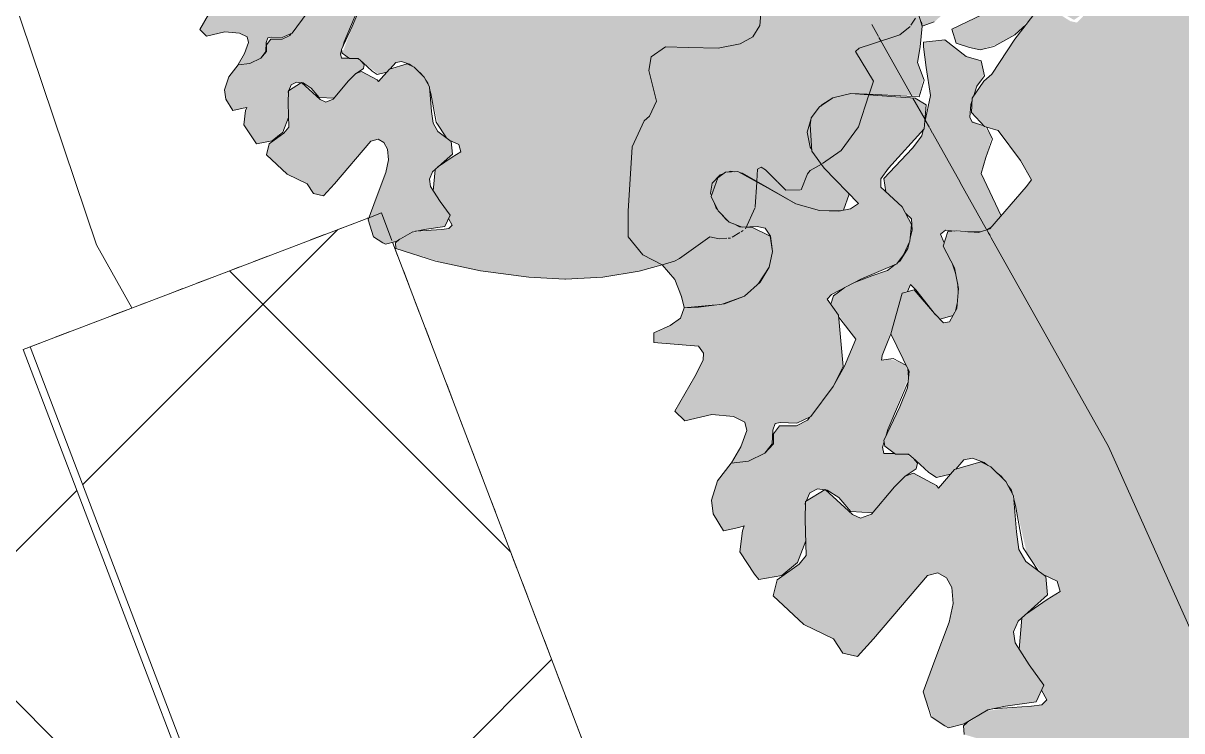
# Model space of a CAD drawing. Header units: metres. Extents: x -490 to 202, y -217 to 332.
# Drawn here: x 55.66 to 63.29, y -72.76 to -68.1 of the extents above; entities that cross this region are included whole.
import ezdxf

# ---------------------------------------------------------------- set-up
doc = ezdxf.new("R2010")
doc.units = ezdxf.units.M
doc.linetypes.add('Trazo', pattern=[0.00635, 0.003175, -0.003175])
doc.layers.add('1 arbol_dwg', color=8, linetype='Continuous', lineweight=9, true_color=0x767676)
doc.layers.add('C-TOPO-MAJR', color=66, linetype='Continuous', lineweight=18, true_color=0x647b04)
for name, color, linetype, lineweight in [('A-DETL-GENF', 7, 'Continuous', 9), ('A-DETL-GENF-HDLN', 7, 'Trazo', 9), ('A-DETL-THIN', 7, 'Continuous', 9)]:
    doc.layers.add(name, color=color, linetype=linetype, lineweight=lineweight)

# ---------------------------------------------------------------- blocks, each defined once
blk = doc.blocks.new('Detalle repetido - Módulo de parqueo 4_80x2_50 - -V88-PLANTA DE MURO PERIMETRAL')
at = {"layer": 'A-DETL-GENF'}
for p, q in [((27.525, 5.5), (27.475, 5.5)), ((27.475, 5.5), (27.475, 0)), ((27.525, 0), (27.525, 5.5))]:
    blk.add_line(p, q, dxfattribs=at)
at = {"layer": 'A-DETL-GENF-HDLN'}
for p, q in [((27.5, 5.5), (29.9118, 5.5)), ((29.9118, 5.5), (30, 5.5)), ((30, 5.5), (30, 5.305)), ((30, 5.2929), (30, 0.3764))]:
    blk.add_line(p, q, dxfattribs=at)
blk = doc.blocks.new('1 arbol_dwg-V143-PLANTA DE MURO PERIMETRAL')
at = {"layer": 'A-DETL-GENF', "true_color": 0x4f7f3f, "transparency": 33554483}
blk.add_hatch(color=87, dxfattribs=at).paths.add_polyline_path([(-2.996, 1.735), (-2.631, 1.754), (-2.242, 1.821), (-1.888, 1.933), (-1.571, 2.142), (-1.464, 2.128), (-1.377, 2.141), (-1.236, 2.241), (-1.153, 2.435), (-1.129, 2.801), (-1.096, 2.821), (-1.005, 2.748), (-0.856, 2.598), (-0.703, 2.608), (-0.617, 2.789), (-0.397, 2.929), (-0.317, 2.987), (-0.148, 3.213), (-0.005, 3.658), (-0.179, 3.943), (-0.143, 3.976), (0.252, 4.107), (0.36, 4.199), (0.415, 4.282), (0.384, 4.532), (0.27, 4.749), (0.27, 4.861), (0.326, 4.972), (0.428, 5.046), (0.534, 5.12), (0.59, 5.194), (0.591, 5.468), (0.579, 5.689), (0.513, 5.962), (0.352, 6.12), (-0.207, 6.309), (-0.229, 6.347), (-0.204, 6.377), (0.087, 6.509), (0.177, 6.559), (0.161, 6.633), (-0.05, 6.706), (-0.164, 6.976), (-0.345, 7.188), (-0.894, 7.54), (-0.963, 7.514), (-0.944, 7.394), (-0.893, 7.203), (-0.979, 6.877), (-1.023, 6.339), (-1.104, 6.374), (-1.182, 6.44), (-1.271, 6.572), (-1.5, 6.964), (-1.549, 6.986), (-1.63, 6.937), (-1.672, 6.794), (-1.711, 6.832), (-1.803, 6.949), (-1.837, 6.931), (-1.913, 6.772), (-1.998, 6.669), (-2.101, 6.615), (-2.168, 6.616), (-2.202, 6.653), (-2.215, 6.907), (-2.268, 6.899), (-2.544, 6.794), (-2.983, 6.848), (-3.378, 6.831), (-3.608, 6.962), (-3.75, 7.012), (-3.926, 7.124), (-3.995, 7.084), (-3.979, 6.997), (-3.858, 6.826), (-3.86, 6.757), (-3.898, 6.718), (-3.942, 6.727), (-4.088, 6.82), (-4.183, 6.772), (-4.589, 6.221), (-4.594, 6.126), (-4.507, 6.034), (-4.418, 6.006), (-4.27, 5.809), (-4.199, 5.683), (-4.232, 5.635), (-4.473, 5.361), (-4.547, 5.336), (-4.749, 5.341), (-4.779, 5.246), (-4.705, 5.102), (-4.678, 4.967), (-4.705, 4.805), (-4.737, 4.746), (-4.778, 4.74), (-4.972, 4.958), (-5.049, 4.937), (-5.125, 4.667), (-5.004, 4.419), (-5.015, 4.312), (-5.163, 3.928), (-5.093, 3.875), (-5.007, 3.875), (-4.811, 3.724), (-4.731, 3.745), (-4.643, 3.837), (-4.587, 3.849), (-4.465, 3.791), (-4.366, 3.696), (-4.316, 3.602), (-4.229, 3.223), (-4.125, 3.085), (-4.03, 3.04), (-4.01, 2.97), (-4.262, 2.796), (-4.279, 2.591), (-4.116, 2.354), (-4.132, 2.321), (-4.096, 2.258), (-4.129, 2.225), (-4.306, 2.208), (-4.485, 2.186), (-4.606, 2.121), (-4.645, 2.072), (-4.642, 2.03), (-4.167, 1.889), (-3.82, 1.813), (-3.35, 1.752), (-3.001, 1.735)])
at = {"layer": 'A-DETL-GENF', "true_color": 0x004c00, "transparency": 33554483}
blk.add_hatch(color=98, dxfattribs=at).paths.add_polyline_path([(-5.995, 3.049), (-5.843, 3.077), (-5.729, 3.189), (-5.685, 3.304), (-5.686, 3.563), (-5.658, 3.621), (-5.608, 3.647), (-5.544, 3.639), (-5.466, 3.589), (-5.377, 3.498), (-5.243, 3.49), (-5.029, 3.731), (-4.958, 3.779), (-4.959, 3.828), (-5.015, 3.869), (-5.026, 3.875), (-5.171, 3.879), (-5.171, 3.965), (-5.066, 4.222), (-5.008, 4.382), (-5.026, 4.463), (-5.109, 4.505), (-5.187, 4.494), (-5.181, 4.526), (-5.087, 4.801), (-5.049, 4.937), (-5.009, 4.958), (-4.995, 4.994), (-4.943, 4.937), (-4.803, 4.766), (-4.714, 4.789), (-4.687, 4.869), (-4.69, 5.024), (-4.718, 5.128), (-4.779, 5.246), (-4.797, 5.324), (-4.763, 5.35), (-4.547, 5.347), (-4.463, 5.372), (-4.399, 5.446), (-4.529, 5.724), (-4.46, 5.961), (-4.513, 6.036), (-4.594, 6.073), (-4.604, 6.096), (-4.582, 6.238), (-4.533, 6.333), (-4.51, 6.379), (-4.529, 6.465), (-4.628, 6.496), (-4.769, 6.604), (-4.909, 6.589), (-4.91, 6.559), (-4.863, 6.238), (-4.92, 5.972), (-5.049, 5.82), (-5.17, 5.689), (-5.157, 5.604), (-4.999, 5.438), (-4.987, 5.402), (-4.997, 5.299), (-5.013, 5.229), (-5.096, 5.124), (-5.146, 5.086), (-5.427, 4.973), (-5.509, 4.896), (-5.515, 4.856), (-5.364, 4.612), (-5.439, 4.436), (-5.505, 4.32), (-5.673, 4.1), (-5.746, 4.063), (-5.858, 4.063), (-5.898, 4.01), (-5.915, 3.924), (-5.954, 3.881), (-6.113, 3.823), (-6.175, 3.815), (-6.265, 3.7), (-6.305, 3.573), (-6.295, 3.483), (-6.226, 3.371), (-6.09, 3.402), (-6.102, 3.37), (-6.12, 3.233), (-6.023, 3.086)])
at = {"layer": 'A-DETL-GENF', "true_color": 0x2f4c26, "transparency": 33554483}
for points in [[(-6.173, 3.819), (-6.061, 3.829), (-5.954, 3.881), (-5.905, 3.943), (-5.887, 4.077), (-5.853, 4.083), (-5.745, 4.08), (-5.651, 4.123), (-5.505, 4.32), (-5.439, 4.453), (-5.47, 4.792), (-5.543, 4.897), (-5.515, 4.927), (-5.323, 5.028), (-5.084, 5.129), (-5.042, 5.187), (-4.999, 5.278), (-4.989, 5.388), (-5.049, 5.505), (-5.19, 5.634), (-5.19, 5.689), (-5.107, 5.794), (-4.904, 6.018), (-4.892, 6.177), (-4.963, 6.22), (-5.389, 6.25), (-5.506, 6.223), (-5.595, 6.163), (-5.648, 6.091), (-5.657, 6.044), (-5.644, 5.871), (-5.564, 5.759), (-5.339, 5.527), (-5.389, 5.492), (-5.47, 5.476), (-5.594, 5.48), (-5.749, 5.524), (-6.133, 5.737), (-6.214, 5.733), (-6.265, 5.695), (-6.308, 5.572), (-6.262, 5.477), (-6.189, 5.404), (-6.104, 5.37), (-5.953, 5.364), (-5.918, 5.31), (-5.904, 5.209), (-5.926, 5.106), (-5.986, 5.008), (-6.089, 4.917), (-6.22, 4.866), (-6.486, 4.84), (-6.51, 4.771), (-6.578, 4.723), (-6.686, 4.674), (-6.685, 4.61), (-6.391, 4.587), (-6.359, 4.541), (-6.362, 4.495), (-6.415, 4.387), (-6.546, 4.159), (-6.482, 4.095), (-6.304, 4.137), (-6.161, 4.123), (-6.086, 4.086), (-6.073, 4.032), (-6.113, 3.924)], [(-4.744, 2.072), (-4.642, 2.1), (-4.485, 2.191), (-4.167, 2.245), (-4.116, 2.354), (-4.306, 2.633), (-4.316, 2.706), (-4.285, 2.775), (-4.093, 2.948), (-4.104, 3.07), (-4.236, 3.168), (-4.281, 3.247), (-4.316, 3.602), (-4.366, 3.696), (-4.465, 3.791), (-4.532, 3.825), (-4.705, 3.774), (-4.811, 3.652), (-4.824, 3.669), (-4.976, 3.751), (-5.031, 3.73), (-5.107, 3.653), (-5.251, 3.48), (-5.324, 3.454), (-5.377, 3.478), (-5.558, 3.643), (-5.686, 3.563), (-5.682, 3.209), (-5.729, 3.15), (-5.873, 3.048), (-5.899, 2.942), (-5.697, 2.754), (-5.503, 2.66), (-5.442, 2.565), (-5.344, 2.542), (-4.884, 3.075), (-4.815, 3.093), (-4.758, 3.062), (-4.722, 2.987), (-4.714, 2.891), (-4.739, 2.769), (-4.912, 2.309), (-4.859, 2.146), (-4.768, 2.085)]]:
    blk.add_hatch(color=89, dxfattribs=at).paths.add_polyline_path(points)
at = {"layer": 'A-DETL-THIN', "color": 76, "true_color": 0x3f7f00}
for p, q in [((0.36, 4.199), (0.406, 4.269)), ((-5.002, 3.871), (-5.026, 3.875)), ((-4.262, 2.796), (-4.279, 2.591)), ((-1.153, 2.435), (-1.137, 2.677)), ((-1.245, 2.221), (-1.153, 2.43)), ((-4.477, 2.193), (-4.512, 2.175)), ((-1.377, 2.141), (-1.301, 2.187)), ((-1.289, 2.194), (-1.27, 2.206)), ((-1.416, 2.131), (-1.391, 2.132))]:
    blk.add_line(p, q, dxfattribs=at)
at = {"layer": 'A-DETL-THIN', "color": 76, "true_color": 0x3f7f00, "flags": 128}
for points in [[(-5.015, 4.312), (-5.066, 4.188), (-5.171, 3.965), (-5.163, 3.928), (-5.093, 3.875), (-5.007, 3.875), (-4.959, 3.833), (-4.874, 3.755), (-4.824, 3.721), (-4.731, 3.745)], [(-6.415, 4.387), (-6.546, 4.159), (-6.482, 4.095), (-6.304, 4.137), (-6.161, 4.123), (-6.086, 4.086), (-6.073, 4.032), (-6.113, 3.924), (-6.173, 3.819), (-6.175, 3.815), (-6.061, 3.829), (-5.954, 3.881), (-5.905, 3.943), (-5.901, 4.033), (-5.887, 4.077), (-5.853, 4.083), (-5.745, 4.08), (-5.651, 4.123), (-5.505, 4.32)], [(-5.158, 3.993), (-5.144, 4.039), (-5.011, 4.351)], [(-0.046, 3.53), (-0.005, 3.658), (-0.179, 3.943), (-0.143, 3.976), (-0.013, 4.02), (0.252, 4.107), (0.353, 4.188)], [(-5.658, 4.12), (-5.673, 4.1), (-5.746, 4.063), (-5.858, 4.063), (-5.898, 4.01), (-5.898, 3.943), (-5.954, 3.881)], [(-5.099, 3.88), (-5.171, 3.879), (-5.179, 3.923), (-5.169, 3.956)], [(-5.03, 3.73), (-5.029, 3.731), (-4.958, 3.779), (-4.949, 3.817), (-4.975, 3.847)], [(-4.697, 3.777), (-4.643, 3.837), (-4.587, 3.849), (-4.51, 3.821), (-4.485, 3.801)], [(-6.175, 3.815), (-6.265, 3.7), (-6.305, 3.573), (-6.295, 3.483), (-6.226, 3.371), (-6.126, 3.393), (-6.09, 3.402), (-6.102, 3.37), (-6.12, 3.233), (-6.023, 3.086), (-5.995, 3.049), (-5.843, 3.077), (-5.739, 3.161), (-5.685, 3.304)], [(-4.43, 3.757), (-4.395, 3.729), (-4.382, 3.711)], [(-5.682, 3.566), (-5.658, 3.621), (-5.608, 3.647), (-5.561, 3.641)], [(-5.555, 3.64), (-5.544, 3.639), (-5.466, 3.589), (-5.387, 3.498), (-5.243, 3.49)], [(-4.351, 3.667), (-4.331, 3.638), (-4.325, 3.618)], [(-5.686, 3.533), (-5.688, 3.552), (-5.686, 3.556)], [(-4.315, 3.581), (-4.302, 3.537), (-4.252, 3.258), (-4.151, 3.105)], [(-0.5, 2.856), (-0.319, 2.984), (-0.148, 3.213), (-0.048, 3.523)], [(-4.125, 3.085), (-4.03, 3.04), (-4.01, 2.97), (-4.094, 2.917), (-4.237, 2.82)], [(-1.136, 2.684), (-1.129, 2.801), (-1.096, 2.821), (-1.051, 2.795), (-0.937, 2.68)], [(-0.705, 2.601), (-0.644, 2.757), (-0.617, 2.789), (-0.51, 2.85)], [(-0.932, 2.675), (-0.856, 2.598), (-0.715, 2.601)], [(-4.132, 2.321), (-4.096, 2.258), (-4.129, 2.225), (-4.197, 2.215), (-4.453, 2.198)], [(-2.056, 1.873), (-1.935, 1.907), (-1.888, 1.933), (-1.593, 2.146), (-1.503, 2.126), (-1.429, 2.13)], [(-4.606, 2.121), (-4.646, 2.085), (-4.642, 2.03), (-4.256, 1.908), (-3.82, 1.813), (-3.35, 1.752), (-3.001, 1.735), (-2.996, 1.735), (-2.631, 1.754), (-2.28, 1.81), (-2.056, 1.873)]]:
    blk.add_lwpolyline(points, dxfattribs=at)
blk.add_lwpolyline([(-4.884, 3.075), (-4.815, 3.093), (-4.758, 3.062), (-4.723, 2.997), (-4.714, 2.891), (-4.739, 2.769), (-4.835, 2.519), (-4.912, 2.309), (-4.859, 2.146), (-4.768, 2.085), (-4.744, 2.072), (-4.642, 2.1), (-4.485, 2.191), (-4.369, 2.216), (-4.167, 2.245), (-4.116, 2.354), (-4.213, 2.489), (-4.306, 2.633), (-4.316, 2.706), (-4.285, 2.775), (-4.2, 2.853), (-4.093, 2.948), (-4.104, 3.07), (-4.236, 3.168), (-4.281, 3.247), (-4.296, 3.363), (-4.316, 3.602), (-4.366, 3.696), (-4.465, 3.791), (-4.532, 3.825), (-4.705, 3.774), (-4.811, 3.652), (-4.824, 3.669), (-4.976, 3.751), (-5.031, 3.73), (-5.101, 3.661), (-5.251, 3.48), (-5.324, 3.454), (-5.377, 3.478), (-5.558, 3.643), (-5.686, 3.563), (-5.689, 3.443), (-5.682, 3.209), (-5.729, 3.15), (-5.873, 3.048), (-5.899, 2.942), (-5.697, 2.754), (-5.503, 2.66), (-5.442, 2.565), (-5.344, 2.542), (-5.238, 2.66)], close=True, dxfattribs=at)
blk = doc.blocks.new('1 arbol_dwg-V97-PLANTA DE MURO PERIMETRAL')
at = {"layer": 'A-DETL-GENF', "true_color": 0x004c00, "transparency": 33554483}
for points in [[(-4.9171, 6.694), (-4.8382, 6.7221), (-4.6347, 6.9075), (-4.597, 7.0019), (-4.6008, 7.1097), (-4.5809, 7.2541), (-4.6159, 7.2973), (-4.79, 7.1735), (-4.8479, 7.1876), (-4.9098, 7.2412), (-4.9729, 7.3454), (-4.9872, 7.4417), (-4.9577, 7.4993), (-4.7883, 7.5608), (-4.6843, 7.6263), (-4.5382, 7.8898), (-4.3225, 8.0131), (-4.2389, 7.9815), (-3.9498, 7.8317), (-3.7686, 7.9171), (-3.7353, 8.0229), (-3.6954, 8.2578), (-3.641, 8.2966), (-3.5722, 8.2925), (-3.52, 8.2577), (-3.4046, 8.0229), (-3.3861, 7.9809), (-3.5229, 7.7084), (-3.4245, 7.5924), (-3.255, 7.5716), (-3.2274, 7.5217), (-3.1918, 7.4192), (-3.0937, 7.3772), (-3.0453, 7.4329), (-2.9628, 7.6098), (-2.8709, 7.7703), (-2.7838, 7.8542), (-2.7083, 7.8794), (-2.6521, 7.8612), (-2.5806, 7.7602), (-2.4427, 7.6513), (-2.3043, 7.7274), (-2.2936, 7.8677), (-2.3775, 7.984), (-2.3484, 8.1747), (-2.2676, 8.3756), (-2.1945, 8.4844), (-2.052, 8.5855), (-2.0623, 8.6433), (-2.1597, 8.7285), (-2.3402, 8.8156), (-2.7586, 9.1235), (-2.8745, 9.1569), (-2.9891, 9.15), (-3.0996, 9.0124), (-3.1356, 8.9138), (-3.2075, 8.8462), (-3.3019, 8.8165), (-3.3785, 8.8294), (-3.4418, 8.881), (-3.482, 8.9722), (-3.4837, 9.0581), (-3.55, 9.135), (-3.7939, 9.1047), (-4.0833, 9.0256), (-4.1777, 8.8711), (-4.1541, 8.6383), (-4.1956, 8.6242), (-4.2468, 8.6466), (-4.2957, 8.7168), (-4.36, 8.8371), (-4.4791, 8.8955), (-4.6223, 8.8475), (-4.9328, 8.6896), (-5.2829, 8.4795), (-5.269, 8.3523), (-5.2353, 8.3009), (-5.2366, 8.2424), (-5.2633, 8.2277), (-5.5691, 8.2505), (-5.648, 8.1907), (-5.5322, 8.0424), (-5.474, 7.9501), (-5.4217, 7.8052), (-5.4099, 7.6729), (-5.4541, 7.4708), (-5.4161, 7.4044), (-5.3759, 7.3612), (-5.1408, 7.2774), (-5.1233, 7.2466), (-5.0992, 7.2378), (-5.1421, 7.2039), (-5.4782, 7.0383), (-5.4937, 7.0089), (-5.4737, 6.9506), (-5.0081, 6.8626), (-4.9455, 6.7926), (-4.9217, 6.7221)], [(-5.9946, 3.0494), (-5.8428, 3.0767), (-5.7393, 3.1612), (-5.6849, 3.3041), (-5.6856, 3.5634), (-5.6576, 3.6215), (-5.6084, 3.6467), (-5.5444, 3.6388), (-5.4663, 3.5895), (-5.3775, 3.4978), (-5.2433, 3.4899), (-5.0291, 3.7313), (-4.9581, 3.7785), (-4.9494, 3.8165), (-5.0052, 3.864), (-5.0262, 3.8753), (-5.1706, 3.8789), (-5.1758, 3.9377), (-5.1576, 3.9926), (-5.1437, 4.0387), (-5.0082, 4.3819), (-5.0257, 4.4627), (-5.1251, 4.5024), (-5.1868, 4.4944), (-5.1813, 4.5256), (-5.1046, 4.74), (-5.0489, 4.9368), (-5.0093, 4.9577), (-4.9951, 4.9936), (-4.9427, 4.9368), (-4.8029, 4.7656), (-4.714, 4.7893), (-4.6897, 4.8563), (-4.6808, 4.9402), (-4.697, 5.0612), (-4.7181, 5.1277), (-4.7792, 5.2461), (-4.7792, 5.282), (-4.7971, 5.3241), (-4.7634, 5.3501), (-4.5332, 5.3405), (-4.4634, 5.3716), (-4.3987, 5.4461), (-4.5285, 5.724), (-4.4604, 5.9636), (-4.5074, 6.0338), (-4.594, 6.073), (-4.6041, 6.0957), (-4.5887, 6.2206), (-4.5589, 6.2995), (-4.5101, 6.3793), (-4.5289, 6.4652), (-4.6281, 6.4956), (-4.7689, 6.6041), (-4.9091, 6.5893), (-4.9104, 6.5595), (-4.8626, 6.2382), (-4.9202, 5.9716), (-5.0505, 5.8185), (-5.1697, 5.6886), (-5.1573, 5.6042), (-5.0418, 5.4915), (-5.0259, 5.4606), (-4.9887, 5.4251), (-4.9887, 5.3332), (-5.013, 5.2291), (-5.0842, 5.1288), (-5.0961, 5.1237), (-5.1464, 5.086), (-5.3642, 5.0061), (-5.4906, 4.9267), (-5.505, 4.9089), (-5.5146, 4.8563), (-5.3554, 4.6332), (-5.4391, 4.4365), (-5.505, 4.3204), (-5.6725, 4.1003), (-5.7459, 4.0627), (-5.8584, 4.0627), (-5.8977, 4.0105), (-5.9053, 3.935), (-5.9536, 3.881), (-6.0615, 3.8294), (-6.1753, 3.8154), (-6.2652, 3.6998), (-6.3053, 3.5726), (-6.295, 3.4829), (-6.2265, 3.3707), (-6.0903, 3.4025), (-6.1024, 3.3702), (-6.1195, 3.2325), (-6.0232, 3.0855)]]:
    blk.add_hatch(color=98, dxfattribs=at).paths.add_polyline_path(points)
at = {"layer": 'A-DETL-GENF', "true_color": 0x2f4c26, "transparency": 33554483}
for points in [[(-1.0649, 6.3523), (-0.9967, 6.4042), (-0.9789, 6.8774), (-0.9115, 7.2025), (-0.9553, 7.5401), (-0.9472, 7.5676), (-0.9168, 7.5634), (-0.8116, 7.4869), (-0.3026, 7.1545), (-0.1487, 6.959), (-0.0861, 6.9763), (-0.051, 7.1878), (0.012, 7.2975), (0.078, 7.3616), (-0.2104, 7.7473), (-0.4773, 8.0229), (-0.578, 8.0954), (-0.6398, 8.022), (-0.6513, 7.9094), (-0.6957, 7.8353), (-0.7525, 7.8176), (-0.8253, 7.8354), (-0.9389, 7.9102), (-1.0375, 8.0229), (-1.1136, 8.1647), (-1.2001, 8.4806), (-1.2695, 8.5854), (-1.3528, 8.6596), (-1.4373, 8.5927), (-1.4064, 8.0229), (-1.3862, 7.7809), (-1.4352, 7.7254), (-1.5447, 7.6717), (-1.6219, 7.6736), (-1.6864, 7.7274), (-1.7591, 7.8473), (-1.8168, 8.0229), (-1.8247, 8.1433), (-1.7874, 8.3288), (-1.8284, 8.3707), (-1.9146, 8.2666), (-2.1597, 7.9031), (-2.3396, 7.6957), (-2.4639, 7.6456), (-2.5689, 7.6513), (-2.613, 7.6791), (-2.6521, 7.802), (-2.7083, 7.8747), (-2.7718, 7.8582), (-2.8512, 7.7893), (-2.8919, 7.7337), (-3.0006, 7.5217), (-3.0563, 7.4192), (-3.0937, 7.3772), (-3.1499, 7.3551), (-3.2036, 7.3702), (-3.2274, 7.431), (-3.255, 7.5059), (-3.3417, 7.5823), (-3.5134, 7.6119), (-3.5322, 7.6485), (-3.5038, 7.7686), (-3.4845, 7.8333), (-3.5303, 7.9683), (-3.7554, 7.9425), (-3.7686, 7.9171), (-3.8074, 7.8691), (-3.8812, 7.8288), (-3.9599, 7.8317), (-4.1388, 7.9046), (-4.498, 7.8768), (-4.6843, 7.6244), (-4.7294, 7.5832), (-4.9098, 7.5085), (-4.9205, 7.4993), (-4.9802, 7.3951), (-4.9604, 7.3248), (-4.8911, 7.225), (-4.8715, 7.208), (-4.7423, 7.2074), (-4.6159, 7.2973), (-4.6057, 7.2847), (-4.5492, 7.3224), (-4.5414, 7.2935), (-4.5951, 7.0697), (-4.5894, 6.9605), (-4.4988, 6.9015), (-4.421, 6.8847), (-4.3945, 6.849), (-4.4146, 6.822), (-4.7233, 6.6737), (-4.6939, 6.5827), (-4.5371, 6.5382), (-4.4179, 6.5766), (-4.3018, 6.642), (-4.1986, 6.752), (-4.1308, 6.8343), (-4.0667, 6.8199), (-3.918, 6.7359), (-3.8594, 6.775), (-3.8641, 6.834), (-3.9844, 7.0118), (-4.0011, 7.0607), (-3.9792, 7.1088), (-3.9682, 7.1257), (-3.9241, 7.1451), (-3.8703, 7.1209), (-3.6807, 6.9874), (-3.6081, 6.9621), (-3.5038, 6.9043), (-3.3784, 6.8456), (-3.2049, 6.8383), (-3.0453, 6.8586), (-2.8792, 6.8609), (-2.6127, 7.0064), (-2.5442, 6.9822), (-2.5198, 6.9516), (-2.5338, 6.8476), (-2.4894, 6.8144), (-2.215, 6.9075), (-2.1815, 6.8927), (-2.1675, 6.8437), (-2.1941, 6.6633), (-2.1003, 6.6159), (-1.9823, 6.6883), (-1.9062, 6.7936), (-1.7833, 7.0082), (-1.5263, 6.9861), (-1.4655, 6.9255), (-1.2714, 6.598), (-1.1818, 6.44), (-1.0809, 6.3572)], [(-6.173, 3.8192), (-6.0615, 3.8294), (-5.9536, 3.881), (-5.9053, 3.9426), (-5.9008, 4.0328), (-5.8866, 4.0769), (-5.8527, 4.0831), (-5.7447, 4.0798), (-5.6508, 4.1231), (-5.505, 4.3204), (-5.4391, 4.4534), (-5.4701, 4.7921), (-5.543, 4.8973), (-5.5146, 4.9267), (-5.323, 5.0278), (-5.0842, 5.1288), (-5.0418, 5.1875), (-4.9986, 5.278), (-4.9887, 5.3882), (-5.049, 5.5054), (-5.1903, 5.6344), (-5.1896, 5.6886), (-5.085, 5.8185), (-4.9039, 6.0177), (-4.8922, 6.1772), (-4.9634, 6.2202), (-5.3889, 6.25), (-5.5059, 6.2229), (-5.5951, 6.1626), (-5.6483, 6.0913), (-5.6567, 6.0437), (-5.6441, 5.8711), (-5.5636, 5.7593), (-5.3386, 5.5268), (-5.3894, 5.4922), (-5.4701, 5.4757), (-5.594, 5.4804), (-5.7494, 5.5241), (-6.1328, 5.737), (-6.2138, 5.7328), (-6.2647, 5.6947), (-6.3083, 5.5719), (-6.2623, 5.4774), (-6.1885, 5.404), (-6.1038, 5.3696), (-6.0053, 5.3745), (-5.9527, 5.3635), (-5.9179, 5.3103), (-5.9039, 5.2094), (-5.9264, 5.1063), (-5.9861, 5.0084), (-6.0892, 4.9168), (-6.2201, 4.8663), (-6.486, 4.8401), (-6.5096, 4.7705), (-6.5779, 4.7235), (-6.6864, 4.6743), (-6.6847, 4.6102), (-6.3907, 4.5866), (-6.3586, 4.5408), (-6.3617, 4.4955), (-6.4147, 4.3875), (-6.5463, 4.1589), (-6.4824, 4.0952), (-6.3041, 4.1367), (-6.1609, 4.1231), (-6.0861, 4.086), (-6.0729, 4.0316), (-6.113, 3.9238)], [(-4.7444, 2.0725), (-4.6425, 2.1001), (-4.4849, 2.191), (-4.3694, 2.216), (-4.1674, 2.2452), (-4.1162, 2.3541), (-4.306, 2.633), (-4.3161, 2.7057), (-4.2855, 2.7753), (-4.0926, 2.9482), (-4.1045, 3.0703), (-4.236, 3.1685), (-4.2807, 3.2475), (-4.2964, 3.3629), (-4.323, 3.6141), (-4.3662, 3.6955), (-4.4651, 3.791), (-4.5319, 3.8247), (-4.7053, 3.7742), (-4.8113, 3.6519), (-4.8479, 3.6815), (-4.9757, 3.7512), (-5.0311, 3.73), (-5.1398, 3.6141), (-5.2514, 3.4802), (-5.3241, 3.454), (-5.3775, 3.4782), (-5.5579, 3.643), (-5.6856, 3.5634), (-5.6892, 3.4434), (-5.682, 3.2091), (-5.7286, 3.1505), (-5.8726, 3.0483), (-5.899, 2.9424), (-5.697, 2.7539), (-5.5031, 2.6598), (-5.4415, 2.5651), (-5.3437, 2.5418), (-5.2381, 2.6598), (-4.8835, 3.0754), (-4.8146, 3.093), (-4.7582, 3.0616), (-4.7225, 2.9971), (-4.7144, 2.8912), (-4.7393, 2.7692), (-4.9121, 2.3094), (-4.8479, 2.1389), (-4.7682, 2.0853)]]:
    blk.add_hatch(color=89, dxfattribs=at).paths.add_polyline_path(points)
at = {"layer": 'A-DETL-GENF', "true_color": 0x424c26, "transparency": 33554483}
blk.add_hatch(color=69, dxfattribs=at).paths.add_polyline_path([(-6.4864, 4.8416), (-6.219, 4.8688), (-6.0892, 4.9168), (-5.9861, 5.0145), (-5.9264, 5.1063), (-5.9039, 5.2094), (-5.9189, 5.311), (-6.0405, 5.3704), (-6.121, 5.3721), (-6.2046, 5.416), (-6.2745, 5.4955), (-6.3123, 5.5954), (-6.3022, 5.6601), (-6.2491, 5.7161), (-6.1796, 5.7403), (-6.1014, 5.7272), (-5.7494, 5.5241), (-5.594, 5.4804), (-5.4368, 5.4825), (-5.3992, 5.5876), (-5.5146, 5.7087), (-5.6063, 5.8185), (-5.6568, 5.8972), (-5.6752, 5.9969), (-5.6441, 6.0969), (-5.5636, 6.1868), (-5.5059, 6.2229), (-5.3889, 6.25), (-4.9364, 6.236), (-4.9104, 6.3508), (-4.9496, 6.4552), (-4.9171, 6.694), (-4.9493, 6.7954), (-5.0706, 6.8836), (-5.5046, 6.9558), (-5.518, 6.9932), (-5.467, 7.0509), (-5.3428, 7.1252), (-5.1233, 7.2269), (-5.1408, 7.2774), (-5.4226, 7.3779), (-5.4553, 7.4608), (-5.4444, 7.5466), (-5.4099, 7.6729), (-5.4217, 7.8052), (-5.474, 7.9501), (-5.5691, 8.1007), (-5.648, 8.1907), (-5.9852, 7.8228), (-6.2381, 7.4884), (-6.196, 7.3195), (-6.1121, 7.1843), (-6.0096, 6.9395), (-5.9796, 6.8008), (-5.987, 6.6986), (-6.0325, 6.6241), (-6.1161, 6.5771), (-6.2608, 6.5505), (-6.6081, 6.5582), (-6.7028, 6.4935), (-6.7188, 6.4036), (-6.6671, 6.2004), (-6.7147, 6.1021), (-6.7485, 6.0714), (-6.8283, 5.8992), (-6.8551, 5.3064), (-6.7569, 5.1886), (-6.6314, 5.1224), (-6.5478, 5.0249), (-6.4919, 4.8663), (-6.4867, 4.843)])
at = {"layer": 'A-DETL-GENF', "true_color": 0x4f7f3f, "transparency": 33554483}
blk.add_hatch(color=87, dxfattribs=at).paths.add_polyline_path([(-2.9959, 1.7353), (-2.6313, 1.7538), (-2.2801, 1.8101), (-1.935, 1.9067), (-1.8881, 1.9334), (-1.5926, 2.1464), (-1.5028, 2.1259), (-1.3912, 2.132), (-1.2448, 2.2207), (-1.1529, 2.43), (-1.1286, 2.8007), (-1.0961, 2.8211), (-1.0513, 2.7946), (-0.8564, 2.5984), (-0.7055, 2.601), (-0.6445, 2.7575), (-0.6173, 2.7886), (-0.4998, 2.8561), (-0.3192, 2.9842), (-0.148, 3.2129), (-0.0052, 3.6578), (-0.1793, 3.943), (-0.1427, 3.9761), (0.2521, 4.1075), (0.3527, 4.1876), (0.4149, 4.2823), (0.3976, 4.5067), (0.2698, 4.7494), (0.2702, 4.8605), (0.3076, 4.9547), (0.3726, 5.0136), (0.5284, 5.1124), (0.5896, 5.1941), (0.5977, 5.3292), (0.5791, 5.688), (0.5277, 5.9481), (0.3519, 6.1201), (-0.2074, 6.3087), (-0.2289, 6.3473), (-0.2037, 6.3773), (-0.0839, 6.4388), (0.1801, 6.5473), (0.1608, 6.6334), (-0.0504, 6.7062), (-0.072, 6.7644), (-0.1636, 6.9763), (-0.3448, 7.1878), (-0.8945, 7.5401), (-0.963, 7.5135), (-0.9437, 7.394), (-0.8932, 7.2025), (-0.9789, 6.8774), (-0.998, 6.3498), (-1.0225, 6.3395), (-1.0859, 6.3587), (-1.1818, 6.44), (-1.2714, 6.5724), (-1.5002, 6.9643), (-1.5489, 6.9861), (-1.6301, 6.9371), (-1.6716, 6.7936), (-1.7114, 6.8321), (-1.8034, 6.9488), (-1.8372, 6.9313), (-1.9126, 6.7722), (-1.9982, 6.6692), (-2.1013, 6.6154), (-2.1675, 6.6159), (-2.202, 6.6532), (-2.202, 6.7359), (-2.1865, 6.87), (-2.215, 6.9075), (-2.2677, 6.8987), (-2.5442, 6.7936), (-2.9825, 6.8481), (-3.3784, 6.8308), (-3.6081, 6.9621), (-3.7505, 7.0118), (-3.9259, 7.1241), (-3.9952, 7.0843), (-3.9792, 6.9966), (-3.8584, 6.8259), (-3.8597, 6.7571), (-3.8978, 6.7182), (-3.9416, 6.7272), (-4.0879, 6.8199), (-4.1833, 6.7721), (-4.3076, 6.61), (-4.4604, 6.3793), (-4.5128, 6.3333), (-4.5887, 6.2206), (-4.594, 6.1261), (-4.5074, 6.0338), (-4.4179, 6.0064), (-4.2704, 5.8091), (-4.1986, 5.6828), (-4.2322, 5.6353), (-4.4731, 5.3606), (-4.5471, 5.3359), (-4.7488, 5.3412), (-4.7792, 5.2461), (-4.705, 5.1023), (-4.6785, 4.9671), (-4.6897, 4.834), (-4.7373, 4.7464), (-4.7778, 4.74), (-4.8479, 4.813), (-4.9719, 4.9577), (-5.0489, 4.9368), (-5.1251, 4.6675), (-5.0045, 4.4189), (-5.0153, 4.3122), (-5.0662, 4.1879), (-5.1705, 3.965), (-5.1632, 3.9283), (-5.0928, 3.8751), (-5.0074, 3.8754), (-4.8241, 3.721), (-4.7307, 3.7448), (-4.6435, 3.8374), (-4.5875, 3.8488), (-4.5095, 3.8206), (-4.446, 3.7742), (-4.3662, 3.6955), (-4.3164, 3.6016), (-4.2292, 3.2232), (-4.1247, 3.0853), (-4.0297, 3.0399), (-4.0098, 2.9699), (-4.2365, 2.8198), (-4.2623, 2.7963), (-4.2789, 2.5909), (-4.1162, 2.3541), (-4.1318, 2.3209), (-4.096, 2.2577), (-4.1293, 2.2254), (-4.306, 2.2078), (-4.4849, 2.1857), (-4.512, 2.1753), (-4.6464, 2.0853), (-4.6425, 2.0296), (-4.1674, 1.8887), (-3.8196, 1.8128), (-3.3498, 1.7518), (-3.0009, 1.7354)])
at = {"layer": 'A-DETL-THIN', "color": 76, "true_color": 0x3f7f00}
for p, q in [((-5.594, 5.4804), (-5.453, 5.4792)), ((-4.499, 5.3519), (-4.4634, 5.3716)), ((-4.6176, 5.3405), (-4.5332, 5.3405)), ((-4.697, 5.0612), (-4.7181, 5.1277)), ((-5.9955, 5), (-5.9264, 5.1063)), ((-4.6808, 4.9402), (-4.6843, 4.9967)), ((-6.2292, 4.8651), (-6.0892, 4.9168)), ((-4.6991, 4.8168), (-4.6868, 4.8686)), ((-4.8029, 4.7656), (-4.714, 4.7893)), ((-5.0082, 4.3819), (-5.0135, 4.4374)), ((-5.002, 3.8706), (-5.0262, 3.8753)), ((-4.2623, 2.7963), (-4.2789, 2.5909)), ((-4.4768, 2.1927), (-4.512, 2.1753))]:
    blk.add_line(p, q, dxfattribs=at)
at = {"layer": 'A-DETL-THIN', "color": 76, "true_color": 0x3f7f00, "flags": 128}
for points in [[(-4.9217, 6.7221), (-4.9171, 6.694), (-4.8382, 6.7221)], [(-5.3889, 6.25), (-5.2266, 6.2451), (-4.9385, 6.2289), (-4.906, 6.3389), (-4.9496, 6.4552), (-4.9317, 6.5595), (-4.9171, 6.694), (-4.9493, 6.7954)], [(-5.9796, 6.8008), (-5.987, 6.6986), (-6.0325, 6.6241), (-6.1161, 6.5771), (-6.2608, 6.5505), (-6.4582, 6.5546), (-6.6081, 6.5582), (-6.7028, 6.4935), (-6.7188, 6.4036), (-6.6671, 6.2004), (-6.7147, 6.1021), (-6.7485, 6.0714), (-6.8283, 5.8992), (-6.8541, 5.4768), (-6.8551, 5.3064), (-6.7569, 5.1886), (-6.6314, 5.1224), (-6.5478, 5.0249), (-6.5026, 4.9138), (-6.4864, 4.8416), (-6.486, 4.8401), (-6.279, 4.8583)], [(-4.6063, 2.1209), (-4.6464, 2.0853), (-4.6425, 2.0296)], [(-4.1833, 6.7721), (-4.2548, 6.6777), (-4.3076, 6.61), (-4.4604, 6.3793), (-4.5128, 6.3333), (-4.5887, 6.2206), (-4.594, 6.1261), (-4.5074, 6.0338), (-4.4179, 6.0064), (-4.2704, 5.8091), (-4.1986, 5.6828), (-4.2322, 5.6353), (-4.4731, 5.3606), (-4.5471, 5.3359), (-4.6949, 5.3456), (-4.7488, 5.3412), (-4.7792, 5.2461), (-4.705, 5.1023), (-4.6785, 4.9671), (-4.6897, 4.834), (-4.7373, 4.7464), (-4.7778, 4.74), (-4.8376, 4.801), (-4.9719, 4.9577), (-5.0489, 4.9368), (-5.1251, 4.6675), (-5.0045, 4.4189), (-5.0153, 4.3122), (-5.0662, 4.1879), (-5.1705, 3.965), (-5.1632, 3.9283), (-5.0928, 3.8751), (-5.0074, 3.8754), (-4.959, 3.8329), (-4.8745, 3.7552), (-4.8241, 3.721), (-4.7307, 3.7448)], [(-4.6057, 7.2847), (-4.5492, 7.3224), (-4.5414, 7.2935), (-4.5951, 7.0697), (-4.5951, 6.9904), (-4.5894, 6.9605), (-4.4988, 6.9015), (-4.421, 6.8847), (-4.3945, 6.849), (-4.4146, 6.822), (-4.7233, 6.6737), (-4.6939, 6.5827), (-4.6055, 6.5534), (-4.5371, 6.5382), (-4.4469, 6.5609), (-4.3076, 6.6366), (-4.2333, 6.7061)], [(-4.5808, 6.2323), (-4.5589, 6.2995), (-4.5074, 6.3667), (-4.5289, 6.4652), (-4.6281, 6.4956), (-4.7689, 6.6041), (-4.9091, 6.5893), (-4.9104, 6.5595), (-4.8922, 6.4221), (-4.8626, 6.2382), (-4.9007, 6.0618)], [(-5.5863, 6.1685), (-5.5796, 6.1768), (-5.5059, 6.2229)], [(-4.5105, 6.0371), (-4.5887, 6.0612), (-4.6041, 6.0957), (-4.5983, 6.1785), (-4.5895, 6.2056)], [(-5.645, 5.883), (-5.6568, 5.8972), (-5.6752, 5.9969), (-5.6494, 6.0853)], [(-5.6472, 6.0928), (-5.6469, 6.0937), (-5.6413, 6.1007)], [(-4.3987, 5.4461), (-4.5285, 5.724), (-4.4999, 5.8293), (-4.4545, 5.9521), (-4.4937, 6.0296)], [(-4.9122, 6.0086), (-4.9202, 5.9716), (-4.9819, 5.8912), (-5.1702, 5.6918), (-5.1573, 5.6042)], [(-6.3059, 5.5785), (-6.3123, 5.5954), (-6.3022, 5.6601), (-6.2491, 5.7161), (-6.2249, 5.7245)], [(-6.1988, 5.7336), (-6.1796, 5.7403), (-6.1536, 5.7359)], [(-6.1209, 5.7304), (-6.1014, 5.7272), (-5.9788, 5.6568), (-5.7494, 5.5241)], [(-5.4368, 5.4825), (-5.3992, 5.5876), (-5.4097, 5.6003)], [(-6.2669, 5.4869), (-6.2745, 5.4955), (-6.2865, 5.527)], [(-6.1962, 5.4116), (-6.2046, 5.416), (-6.2326, 5.4478)], [(-5.0259, 5.4606), (-4.9887, 5.4251), (-4.9847, 5.3501), (-4.9967, 5.2989)], [(-6.1093, 5.3719), (-6.121, 5.3721), (-6.1585, 5.3918)], [(-5.9039, 5.2094), (-5.9189, 5.311), (-6.0405, 5.3704), (-6.0742, 5.3711)], [(-4.7727, 5.2666), (-4.7971, 5.3241), (-4.7634, 5.3501), (-4.7059, 5.3447)], [(-5.0045, 5.2657), (-5.013, 5.2291), (-5.0633, 5.1483), (-5.0781, 5.1372)], [(-5.0961, 5.1237), (-5.1464, 5.086), (-5.2506, 5.0492), (-5.3642, 5.0061)], [(-5.4267, 4.9731), (-5.5016, 4.9187), (-5.5202, 4.8643)], [(-5.0139, 4.9463), (-4.9951, 4.9936), (-4.9594, 4.9581), (-4.8309, 4.7942)], [(-5.4691, 4.7807), (-5.3554, 4.6332), (-5.4287, 4.4549), (-5.505, 4.3204)], [(-5.0257, 4.4627), (-5.1086, 4.5046), (-5.1868, 4.4944), (-5.1813, 4.5256), (-5.125, 4.6672)], [(-5.1576, 3.9926), (-5.1437, 4.0387), (-5.0113, 4.3509)], [(-5.6576, 4.1199), (-5.6725, 4.1003), (-5.7459, 4.0627), (-5.8584, 4.0627), (-5.8977, 4.0105), (-5.8984, 3.9426), (-5.9536, 3.881)], [(-5.0992, 3.88), (-5.1706, 3.8789), (-5.1787, 3.9226), (-5.1687, 3.9558)], [(-5.0299, 3.7305), (-5.0291, 3.7313), (-4.9581, 3.7785), (-4.9494, 3.8165), (-4.9745, 3.8465)], [(-4.6971, 3.7765), (-4.6435, 3.8374), (-4.5875, 3.8488), (-4.5095, 3.8206), (-4.485, 3.801)], [(-6.1753, 3.8154), (-6.2652, 3.6998), (-6.3053, 3.5726), (-6.295, 3.4829), (-6.2265, 3.3707), (-6.1258, 3.3926), (-6.0903, 3.4025), (-6.1024, 3.3702), (-6.1195, 3.2325), (-6.0232, 3.0855), (-5.9946, 3.0494), (-5.8428, 3.0767), (-5.7393, 3.1612), (-5.6849, 3.3041)], [(-4.4302, 3.7573), (-4.3948, 3.729), (-4.3817, 3.7105)], [(-4.3511, 3.6672), (-4.3308, 3.6384), (-4.3252, 3.6182)], [(-5.6816, 3.5658), (-5.6576, 3.6215), (-5.6084, 3.6467), (-5.5613, 3.6409)], [(-5.5548, 3.6401), (-5.5444, 3.6388), (-5.4663, 3.5895), (-5.387, 3.4984), (-5.2433, 3.4899)], [(-5.6865, 3.5326), (-5.6877, 3.5516), (-5.6858, 3.5562)], [(-4.3146, 3.5806), (-4.3024, 3.5373), (-4.252, 3.2577), (-4.151, 3.105)], [(-4.1247, 3.0853), (-4.0297, 3.0399), (-4.0098, 2.9699), (-4.0941, 2.9172), (-4.2365, 2.8198)], [(-4.1318, 2.3209), (-4.096, 2.2577), (-4.1293, 2.2254), (-4.1973, 2.2152), (-4.4534, 2.1978)]]:
    blk.add_lwpolyline(points, dxfattribs=at)
for points in [[(-6.4147, 4.3875), (-6.5463, 4.1589), (-6.4824, 4.0952), (-6.3041, 4.1367), (-6.1609, 4.1231), (-6.0861, 4.086), (-6.0729, 4.0316), (-6.113, 3.9238), (-6.173, 3.8192), (-6.1753, 3.8154), (-6.0615, 3.8294), (-5.9536, 3.881), (-5.9053, 3.9426), (-5.9008, 4.0328), (-5.8866, 4.0769), (-5.8527, 4.0831), (-5.7447, 4.0798), (-5.6508, 4.1231), (-5.505, 4.3204), (-5.4391, 4.4534), (-5.4701, 4.7921), (-5.543, 4.8973), (-5.5146, 4.9267), (-5.323, 5.0278), (-5.0842, 5.1288), (-5.0418, 5.1875), (-4.9986, 5.278), (-4.9887, 5.3882), (-5.049, 5.5054), (-5.1903, 5.6344), (-5.1896, 5.6886), (-5.1389, 5.7593), (-4.9039, 6.0177), (-4.8922, 6.1772), (-4.9634, 6.2202), (-5.1223, 6.2322), (-5.3889, 6.25), (-5.5059, 6.2229), (-5.5951, 6.1626), (-5.6483, 6.0913), (-5.6567, 6.0437), (-5.6441, 5.8711), (-5.5636, 5.7593), (-5.3386, 5.5268), (-5.3894, 5.4922), (-5.4701, 5.4757), (-5.594, 5.4804), (-5.7494, 5.5241), (-5.9377, 5.6299), (-6.1328, 5.737), (-6.2138, 5.7328), (-6.2647, 5.6947), (-6.3083, 5.5719), (-6.2623, 5.4774), (-6.1885, 5.404), (-6.1038, 5.3696), (-6.0053, 5.3745), (-5.9527, 5.3635), (-5.9179, 5.3103), (-5.9039, 5.2094), (-5.9264, 5.1063), (-5.9861, 5.0084), (-6.0892, 4.9168), (-6.2201, 4.8663), (-6.3912, 4.843), (-6.486, 4.8401), (-6.5096, 4.7705), (-6.5779, 4.7235), (-6.6864, 4.6743), (-6.6847, 4.6102), (-6.3907, 4.5866), (-6.3586, 4.5408), (-6.3617, 4.4955)], [(-4.8835, 3.0754), (-4.8146, 3.093), (-4.7582, 3.0616), (-4.7225, 2.9971), (-4.7144, 2.8912), (-4.7393, 2.7692), (-4.8354, 2.5194), (-4.9121, 2.3094), (-4.8587, 2.1462), (-4.7682, 2.0853), (-4.7444, 2.0725), (-4.6425, 2.1001), (-4.4849, 2.191), (-4.3694, 2.216), (-4.1674, 2.2452), (-4.1162, 2.3541), (-4.2129, 2.4886), (-4.306, 2.633), (-4.3161, 2.7057), (-4.2855, 2.7753), (-4.1995, 2.8534), (-4.0926, 2.9482), (-4.1045, 3.0703), (-4.236, 3.1685), (-4.2807, 3.2475), (-4.2964, 3.3629), (-4.3164, 3.6016), (-4.3662, 3.6955), (-4.4651, 3.791), (-4.5319, 3.8247), (-4.7053, 3.7742), (-4.8113, 3.6519), (-4.8241, 3.6685), (-4.9757, 3.7512), (-5.0311, 3.73), (-5.1009, 3.6608), (-5.2514, 3.4802), (-5.3241, 3.454), (-5.3775, 3.4782), (-5.5579, 3.643), (-5.6856, 3.5634), (-5.6892, 3.4434), (-5.682, 3.2091), (-5.7286, 3.1505), (-5.8726, 3.0483), (-5.899, 2.9424), (-5.697, 2.7539), (-5.5031, 2.6598), (-5.4415, 2.5651), (-5.3437, 2.5418), (-5.2381, 2.6598)]]:
    blk.add_lwpolyline(points, close=True, dxfattribs=at)

msp = doc.modelspace()

# ---------------------------------------------------------------- hatches: boundary and pattern name
at = {"layer": 'A-DETL-GENF', "true_color": 0x004000}
h = msp.add_hatch(dxfattribs=at)
h.set_pattern_fill('FP_1', color=98, style=0, pattern_type=2)
h.set_pattern_definition([(45, (0, 0), (-2.11991, 2.11991), []), (135, (0, 0), (-2.11991, -2.11991), [])])
h.paths.add_polyline_path([(31.827, -84.7945), (34.1163, -83.9218), (32.3001, -79.1576), (30.0108, -80.0303), (31.665, -84.3697)])
h.paths.add_polyline_path([(34.163, -83.904), (36.4523, -83.0313), (34.6361, -78.267), (32.3468, -79.1398), (34.0638, -83.6437)])
h.paths.add_polyline_path([(36.499, -83.0135), (38.7883, -82.1407), (36.9721, -77.3765), (34.6828, -78.2492), (36.4403, -82.8594)])
h.paths.add_polyline_path([(38.835, -82.1229), (41.1243, -81.2502), (39.3081, -76.486), (37.0188, -77.3587), (38.7, -81.7688)])
h.paths.add_polyline_path([(41.171, -81.2324), (43.4603, -80.3597), (41.6441, -75.5955), (39.3548, -76.4682), (41.1481, -81.1723)])
h.paths.add_polyline_path([(43.5071, -80.3419), (45.7963, -79.4692), (43.9801, -74.7049), (41.6908, -75.5776), (43.0148, -79.0506)])
h.paths.add_polyline_path([(45.8431, -79.4514), (48.1324, -78.5786), (46.3162, -73.8144), (44.0269, -74.6871), (44.3566, -75.5522)])
h.paths.add_polyline_path([(48.1791, -78.5608), (50.4684, -77.6881), (48.6522, -72.9239), (46.3629, -73.7966), (47.0321, -75.5522)])
h.paths.add_polyline_path([(50.5151, -77.6703), (52.8044, -76.7976), (50.9882, -72.0334), (48.6989, -72.9061), (49.7076, -75.5522)])
h.paths.add_polyline_path([(52.8511, -76.7798), (55.1404, -75.9071), (53.3227, -71.1434), (51.0354, -72.0167), (52.3831, -75.5522)])
h.paths.add_polyline_path([(55.1871, -75.8892), (57.4764, -75.0165), (55.6602, -70.2523), (53.3709, -71.125), (55.0586, -75.5522)])
h.paths.add_polyline_path([(57.5231, -74.9987), (59.8358, -74.1171), (58.0196, -69.3529), (55.7069, -70.2345), (56.0534, -71.1434)])

# ---------------------------------------------------------------- linework, layer by layer
at = {"layer": 'A-DETL-THIN'}
for p, q in [((58.0196, -69.3529), (57.9372, -69.3843)), ((58.089, -69.5351), (58.0196, -69.3529)), ((57.9372, -69.3843), (55.7069, -70.2345)), ((59.8358, -74.1171), (58.0934, -69.5464))]:
    msp.add_line(p, q, dxfattribs=at)
at = {"layer": 'C-TOPO-MAJR', "color": 9, "true_color": 0xcbd3ab}
for p, q in [((61.2493, -68.1129), (61.2935, -68.1918)), ((61.2966, -68.1973), (61.3094, -68.2201)), ((61.3094, -68.2201), (61.5145, -68.5859)), ((61.5202, -68.596), (61.6001, -68.7386)), ((61.6019, -68.7417), (61.6295, -68.7909)), ((61.6317, -68.7948), (61.6496, -68.8269)), ((61.6508, -68.8289), (61.8317, -69.1514)), ((61.8319, -69.1519), (62.0061, -69.4625)), ((62.0067, -69.4635), (62.0151, -69.4786)), ((62.0165, -69.481), (62.0287, -69.5027))]:
    msp.add_line(p, q, dxfattribs=at)
at = {"layer": 'C-TOPO-MAJR', "color": 9, "true_color": 0xcbd3ab, "flags": 128}
for points in [[(54.7831, -65.5318), (56.1432, -69.5625), (56.3768, -69.9791)], [(62.0295, -69.5042), (62.0366, -69.5168), (62.8081, -70.8925)], [(62.8081, -70.8925), (63.4432, -72.3081), (63.6196, -72.7014)]]:
    msp.add_lwpolyline(points, dxfattribs=at)

# ---------------------------------------------------------------- block references
at = {"layer": '1 arbol_dwg', "color": 76, "true_color": 0x3f7f00, "xscale": 0.6781697542348915, "yscale": 0.6781697542348915, "zscale": 0.6781697542348915}
msp.add_blockref('1 arbol_dwg-V143-PLANTA DE MURO PERIMETRAL', (61.2632, -70.9648), dxfattribs=at)
at = {"layer": '1 arbol_dwg', "color": 76, "true_color": 0x3f7f00}
msp.add_blockref('1 arbol_dwg-V97-PLANTA DE MURO PERIMETRAL', (66.4996, -74.8174), dxfattribs=at)
at = {"layer": 'A-DETL-GENF', "rotation": 20.8676604482627}
msp.add_blockref('Detalle repetido - Módulo de parqueo 4_80x2_50 - -V88-PLANTA DE MURO PERIMETRAL', (31.9466, -85.1784), dxfattribs=at)

doc.saveas('drawing.dxf')
